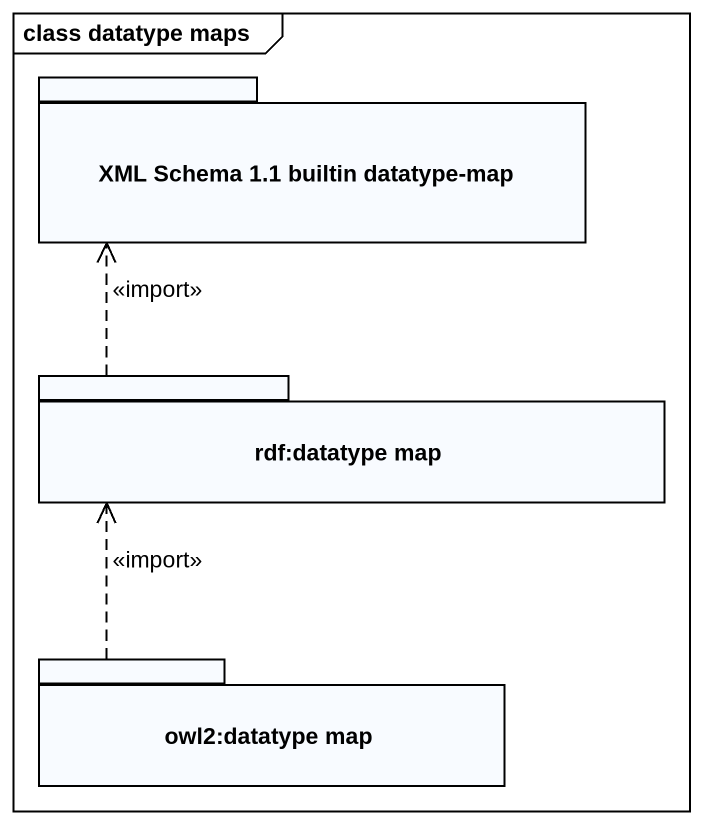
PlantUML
@startuml
mainframe class datatype maps
package "XML Schema 1.1 builtin datatype-map" as XML_Schema_1_1_builtin {
}
package "rdf:datatype map" as rdf_datatype_map {
}
package "owl2:datatype map" as owl2_datatype_map {
}
rdf_datatype_map .up.> XML_Schema_1_1_builtin : <<import>>
owl2_datatype_map .up.> rdf_datatype_map : <<import>>
@enduml
